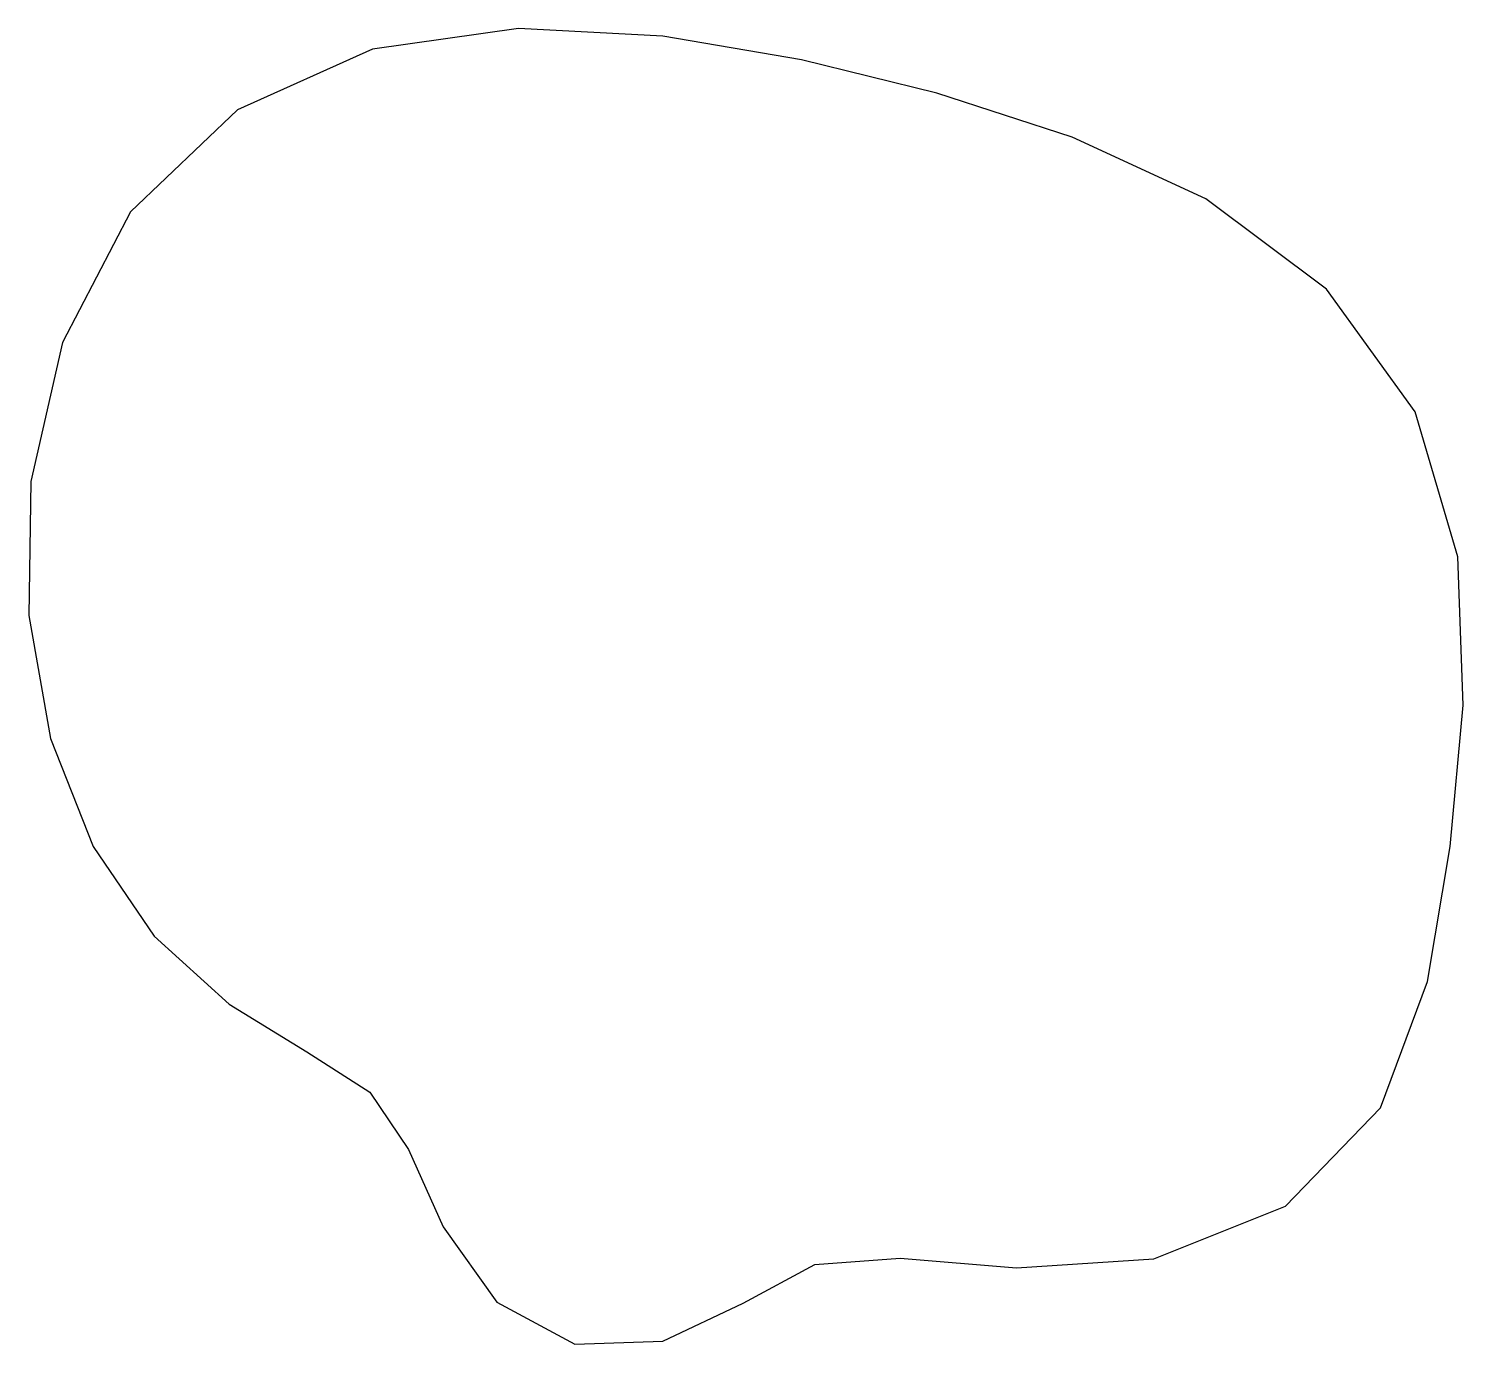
# Model space of a CAD drawing. Header units: metres. Extents: x -64 to 81, y -50 to 82.
import ezdxf

# ---------------------------------------------------------------- set-up
doc = ezdxf.new("R2010")
doc.units = ezdxf.units.M

msp = doc.modelspace()

# ---------------------------------------------------------------- linework, layer by layer
for p, q in [((-14.52, 82.35), (-29.23, 80.3)), ((0, 81.59), (-14.52, 82.35)), ((13.97, 79.21), (0, 81.59)), ((-29.23, 80.3), (-42.84, 74.19)), ((27.61, 75.85), (13.97, 79.21)), ((41.24, 71.43), (27.61, 75.85)), ((-42.84, 74.19), (-53.61, 63.89)), ((54.71, 65.2), (41.24, 71.43)), ((66.86, 56.1), (54.71, 65.2)), ((-53.61, 63.89), (-60.48, 50.75)), ((75.79, 43.76), (66.86, 56.1)), ((-60.48, 50.75), (-63.67, 36.76)), ((80.09, 29.15), (75.79, 43.76)), ((-63.67, 36.76), (-63.87, 23.25)), ((80.64, 14.22), (80.09, 29.15)), ((-63.87, 23.25), (-61.67, 10.87)), ((79.32, 0), (80.64, 14.22)), ((-61.67, 10.87), (-57.38, 0)), ((-57.38, 0), (-51.24, -9.04)), ((77.05, -13.59), (79.32, 0)), ((-51.24, -9.04), (-43.68, -15.9)), ((72.3, -26.31), (77.05, -13.59)), ((-43.68, -15.9), (-35.86, -20.7)), ((-35.86, -20.7), (-29.5, -24.75)), ((-29.5, -24.75), (-25.61, -30.53)), ((62.74, -36.22), (72.3, -26.31)), ((-25.61, -30.53), (-22.12, -38.31)), ((49.48, -41.52), (62.74, -36.22)), ((-22.12, -38.31), (-16.7, -45.88)), ((15.33, -42.11), (23.93, -41.45)), ((23.93, -41.45), (35.62, -42.44)), ((35.62, -42.44), (49.48, -41.52)), ((8.11, -46), (15.33, -42.11)), ((-16.7, -45.88), (-8.84, -50.14)), ((0, -49.84), (8.11, -46)), ((-8.84, -50.14), (0, -49.84))]:
    msp.add_line(p, q)

doc.saveas('drawing.dxf')
